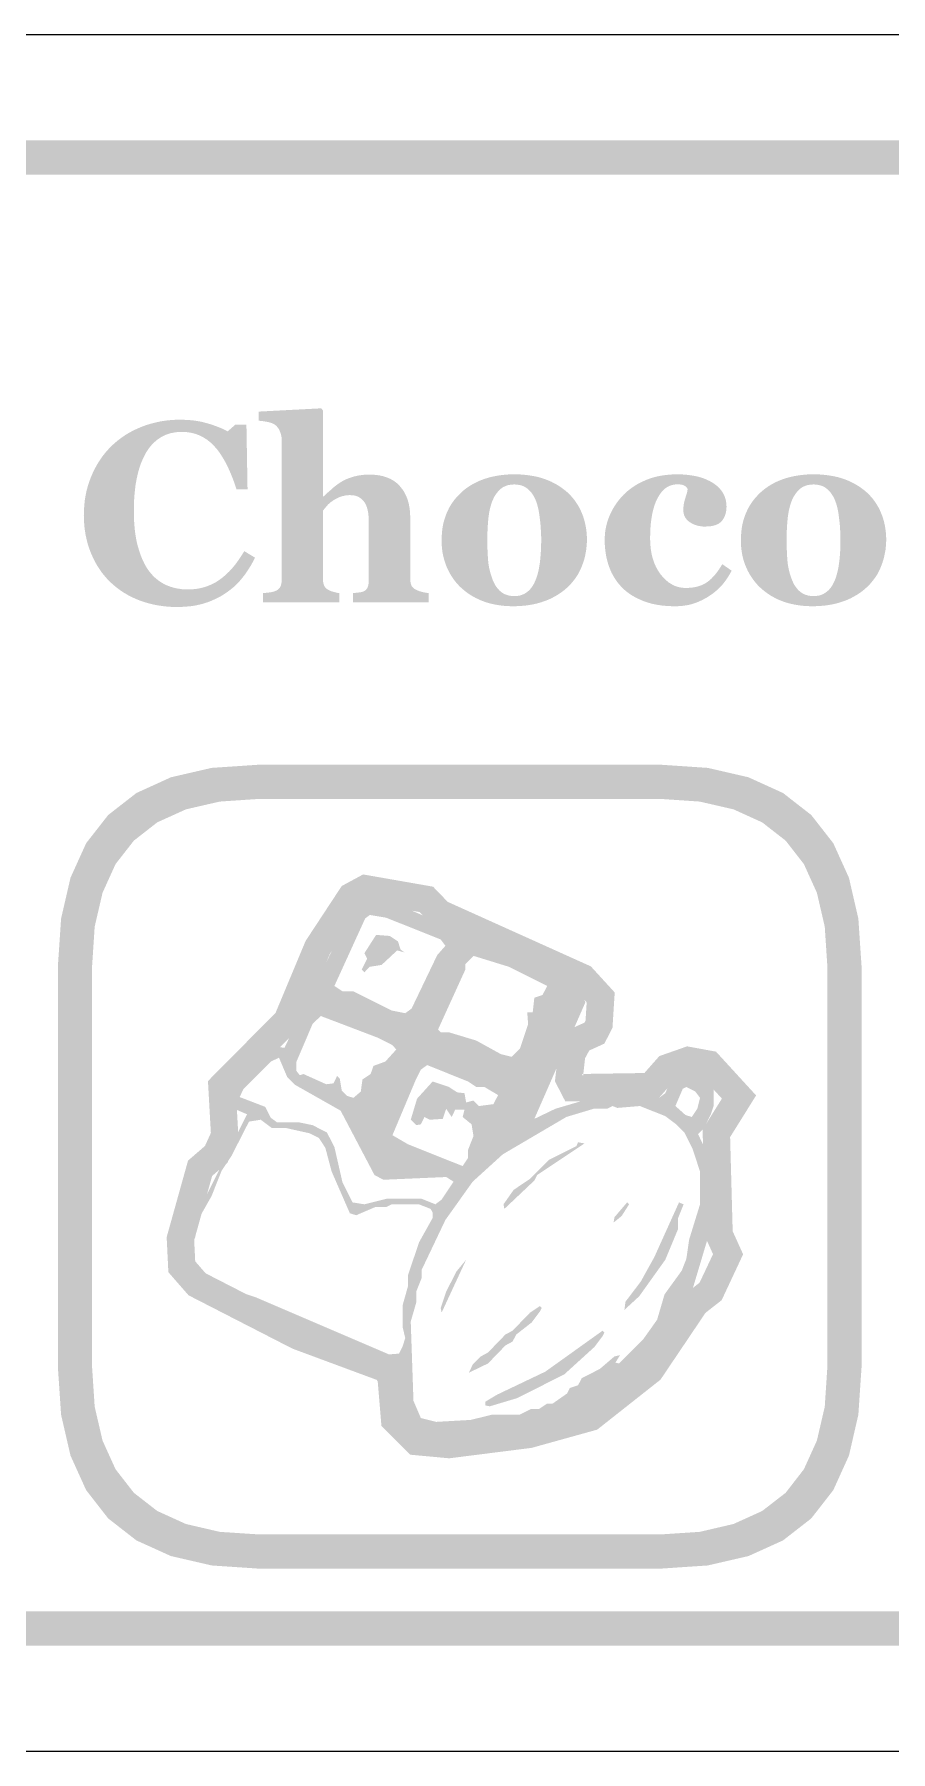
# Model space of a CAD drawing. Header units: millimetres. Extents: x 6 to 294, y 109 to 451.
# Drawn here: x 169.02 to 179.04, y 268.86 to 288.94 of the extents above; entities that cross this region are included whole.
import ezdxf

# ---------------------------------------------------------------- set-up
doc = ezdxf.new("R2010")
doc.units = ezdxf.units.MM
doc.layers.add('CUT', color=1, linetype='Continuous')
doc.layers.add('RASTER', color=7, linetype='Continuous')

msp = doc.modelspace()

# ---------------------------------------------------------------- hatches: boundary and pattern name
at = {"layer": 'RASTER'}
h = msp.add_hatch(color=7, dxfattribs=at)
h.paths.add_polyline_path([(143.2, 285.501), (143.234, 286.016), (143.337, 286.463), (143.509, 286.841), (143.75, 287.151), (144.059, 287.391), (144.438, 287.563), (144.884, 287.666), (145.4, 287.701), (202.6, 287.701), (203.116, 287.666), (203.563, 287.563), (203.941, 287.391), (204.25, 287.151), (204.491, 286.841), (204.663, 286.463), (204.766, 286.016), (204.8, 285.501), (204.8, 272.301), (204.766, 271.785), (204.663, 271.338), (204.491, 270.96), (204.25, 270.651), (203.941, 270.41), (203.563, 270.238), (203.116, 270.135), (202.6, 270.101), (145.4, 270.101), (144.884, 270.135), (144.438, 270.238), (144.059, 270.41), (143.75, 270.651), (143.509, 270.96), (143.337, 271.338), (143.234, 271.785), (143.2, 272.301)])
h.paths.add_polyline_path([(143.6, 285.501), (143.6, 272.301), (143.628, 271.879), (143.712, 271.513), (143.853, 271.204), (144.05, 270.951), (144.303, 270.754), (144.613, 270.613), (144.978, 270.529), (145.4, 270.501), (202.6, 270.501), (203.022, 270.529), (203.388, 270.613), (203.697, 270.754), (203.95, 270.951), (204.147, 271.204), (204.288, 271.513), (204.372, 271.879), (204.4, 272.301), (204.4, 285.501), (204.372, 285.923), (204.288, 286.288), (204.147, 286.598), (203.95, 286.851), (203.697, 287.048), (203.388, 287.188), (203.022, 287.273), (202.6, 287.301), (145.4, 287.301), (144.978, 287.273), (144.613, 287.188), (144.303, 287.048), (144.05, 286.851), (143.853, 286.598), (143.712, 286.288), (143.628, 285.923), (143.6, 285.501)], flags=0)
for points in [[(173.635, 282.301), (172.753, 282.301), (172.753, 282.408), (172.76, 282.408), (172.768, 282.409), (172.776, 282.41), (172.785, 282.411), (172.793, 282.412), (172.802, 282.413), (172.812, 282.414), (172.822, 282.415), (172.831, 282.416), (172.84, 282.418), (172.848, 282.419), (172.856, 282.421), (172.863, 282.423), (172.869, 282.425), (172.875, 282.427), (172.88, 282.43), (172.888, 282.434), (172.894, 282.439), (172.901, 282.444), (172.906, 282.449), (172.911, 282.456), (172.916, 282.462), (172.92, 282.469), (172.923, 282.477), (172.926, 282.485), (172.929, 282.494), (172.931, 282.504), (172.933, 282.515), (172.934, 282.526), (172.935, 282.539), (172.936, 282.553), (172.936, 282.567), (172.936, 283.253), (172.935, 283.289), (172.932, 283.324), (172.928, 283.355), (172.922, 283.385), (172.914, 283.412), (172.904, 283.436), (172.893, 283.459), (172.879, 283.479), (172.865, 283.496), (172.848, 283.511), (172.83, 283.524), (172.811, 283.535), (172.79, 283.543), (172.768, 283.549), (172.744, 283.552), (172.719, 283.553), (172.704, 283.553), (172.69, 283.552), (172.676, 283.551), (172.662, 283.549), (172.649, 283.546), (172.636, 283.543), (172.623, 283.54), (172.61, 283.536), (172.597, 283.531), (172.585, 283.526), (172.572, 283.52), (172.56, 283.514), (172.548, 283.507), (172.535, 283.5), (172.523, 283.493), (172.511, 283.484), (172.501, 283.477), (172.491, 283.47), (172.481, 283.462), (172.473, 283.455), (172.464, 283.447), (172.457, 283.44), (172.45, 283.432), (172.443, 283.424), (172.437, 283.417), (172.431, 283.409), (172.425, 283.402), (172.419, 283.395), (172.414, 283.389), (172.409, 283.382), (172.404, 283.376), (172.4, 283.37), (172.4, 282.584), (172.4, 282.57), (172.4, 282.558), (172.402, 282.546), (172.403, 282.535), (172.405, 282.525), (172.407, 282.515), (172.41, 282.506), (172.413, 282.498), (172.417, 282.49), (172.421, 282.483), (172.426, 282.476), (172.432, 282.469), (172.438, 282.463), (172.446, 282.457), (172.454, 282.451), (172.463, 282.446), (172.468, 282.443), (172.475, 282.439), (172.481, 282.436), (172.488, 282.433), (172.496, 282.43), (172.503, 282.428), (172.512, 282.425), (172.521, 282.422), (172.529, 282.42), (172.538, 282.418), (172.547, 282.416), (172.556, 282.414), (172.565, 282.412), (172.573, 282.41), (172.582, 282.409), (172.59, 282.408), (172.59, 282.301), (171.699, 282.301), (171.699, 282.408), (171.709, 282.408), (171.718, 282.409), (171.728, 282.41), (171.737, 282.411), (171.746, 282.412), (171.755, 282.413), (171.764, 282.414), (171.773, 282.415), (171.782, 282.416), (171.791, 282.418), (171.799, 282.419), (171.807, 282.421), (171.815, 282.423), (171.823, 282.425), (171.83, 282.427), (171.837, 282.43), (171.848, 282.434), (171.859, 282.439), (171.868, 282.445), (171.877, 282.451), (171.884, 282.458), (171.891, 282.465), (171.896, 282.472), (171.901, 282.48), (171.905, 282.489), (171.908, 282.498), (171.911, 282.508), (171.914, 282.519), (171.915, 282.53), (171.917, 282.542), (171.917, 282.554), (171.918, 282.567), (171.918, 284.201), (171.917, 284.213), (171.916, 284.225), (171.915, 284.237), (171.912, 284.249), (171.909, 284.262), (171.905, 284.274), (171.901, 284.287), (171.896, 284.3), (171.89, 284.313), (171.884, 284.325), (171.877, 284.336), (171.869, 284.346), (171.861, 284.356), (171.853, 284.365), (171.844, 284.372), (171.834, 284.379), (171.826, 284.384), (171.818, 284.388), (171.809, 284.393), (171.798, 284.396), (171.787, 284.4), (171.775, 284.403), (171.763, 284.407), (171.749, 284.409), (171.736, 284.412), (171.722, 284.414), (171.709, 284.417), (171.697, 284.418), (171.684, 284.42), (171.672, 284.421), (171.661, 284.422), (171.65, 284.423), (171.65, 284.53), (172.378, 284.568), (172.4, 284.545), (172.4, 283.537), (172.406, 283.537), (172.419, 283.549), (172.433, 283.561), (172.446, 283.573), (172.458, 283.585), (172.471, 283.596), (172.483, 283.606), (172.495, 283.617), (172.506, 283.627), (172.517, 283.637), (172.529, 283.647), (172.542, 283.658), (172.555, 283.668), (172.569, 283.678), (172.584, 283.688), (172.599, 283.698), (172.615, 283.709), (172.629, 283.717), (172.644, 283.725), (172.66, 283.733), (172.677, 283.741), (172.696, 283.748), (172.715, 283.755), (172.735, 283.762), (172.756, 283.769), (172.778, 283.774), (172.801, 283.779), (172.824, 283.784), (172.847, 283.787), (172.871, 283.79), (172.895, 283.792), (172.92, 283.793), (172.945, 283.793), (173.002, 283.791), (173.056, 283.785), (173.106, 283.774), (173.152, 283.759), (173.195, 283.74), (173.234, 283.717), (173.27, 283.689), (173.301, 283.657), (173.329, 283.622), (173.354, 283.584), (173.374, 283.543), (173.391, 283.499), (173.404, 283.453), (173.413, 283.404), (173.419, 283.353), (173.421, 283.298), (173.421, 282.581), (173.421, 282.567), (173.422, 282.555), (173.423, 282.543), (173.425, 282.532), (173.427, 282.521), (173.43, 282.512), (173.433, 282.503), (173.437, 282.494), (173.441, 282.486), (173.447, 282.479), (173.453, 282.472), (173.46, 282.465), (173.468, 282.459), (173.477, 282.453), (173.486, 282.448), (173.497, 282.443), (173.504, 282.44), (173.51, 282.437), (173.517, 282.435), (173.525, 282.432), (173.532, 282.429), (173.54, 282.427), (173.547, 282.425), (173.555, 282.422), (173.564, 282.42), (173.572, 282.418), (173.582, 282.416), (173.591, 282.414), (173.601, 282.413), (173.612, 282.411), (173.623, 282.409), (173.635, 282.408)], [(170.69, 282.245), (170.634, 282.246), (170.578, 282.25), (170.523, 282.256), (170.469, 282.264), (170.416, 282.274), (170.364, 282.287), (170.313, 282.302), (170.262, 282.319), (170.213, 282.339), (170.166, 282.36), (170.12, 282.384), (170.076, 282.41), (170.033, 282.438), (169.992, 282.468), (169.953, 282.5), (169.915, 282.534), (169.88, 282.569), (169.847, 282.607), (169.815, 282.646), (169.786, 282.688), (169.758, 282.731), (169.732, 282.777), (169.709, 282.825), (169.687, 282.874), (169.667, 282.926), (169.65, 282.978), (169.636, 283.032), (169.624, 283.087), (169.615, 283.144), (169.608, 283.201), (169.605, 283.26), (169.603, 283.32), (169.605, 283.38), (169.609, 283.439), (169.615, 283.497), (169.624, 283.553), (169.636, 283.608), (169.651, 283.663), (169.668, 283.716), (169.688, 283.768), (169.71, 283.818), (169.734, 283.867), (169.76, 283.914), (169.789, 283.96), (169.819, 284.004), (169.852, 284.046), (169.887, 284.086), (169.924, 284.125), (169.962, 284.16), (170.003, 284.194), (170.045, 284.226), (170.089, 284.256), (170.134, 284.283), (170.182, 284.309), (170.232, 284.332), (170.283, 284.354), (170.336, 284.373), (170.39, 284.389), (170.444, 284.403), (170.5, 284.415), (170.556, 284.424), (170.614, 284.43), (170.672, 284.434), (170.731, 284.435), (170.774, 284.434), (170.816, 284.432), (170.857, 284.429), (170.896, 284.425), (170.935, 284.419), (170.973, 284.412), (171.01, 284.403), (171.046, 284.393), (171.081, 284.383), (171.114, 284.372), (171.147, 284.36), (171.177, 284.349), (171.207, 284.337), (171.235, 284.325), (171.261, 284.312), (171.286, 284.299), (171.377, 284.379), (171.505, 284.379), (171.518, 283.621), (171.389, 283.621), (171.361, 283.705), (171.331, 283.783), (171.3, 283.855), (171.268, 283.922), (171.234, 283.982), (171.199, 284.038), (171.163, 284.087), (171.125, 284.13), (171.086, 284.168), (171.044, 284.202), (171, 284.229), (170.955, 284.252), (170.907, 284.27), (170.857, 284.283), (170.804, 284.29), (170.75, 284.293), (170.683, 284.289), (170.621, 284.278), (170.562, 284.259), (170.508, 284.232), (170.458, 284.198), (170.411, 284.157), (170.369, 284.107), (170.331, 284.051), (170.298, 283.987), (170.268, 283.917), (170.244, 283.841), (170.224, 283.759), (170.208, 283.671), (170.197, 283.577), (170.19, 283.477), (170.188, 283.37), (170.189, 283.309), (170.191, 283.251), (170.195, 283.195), (170.2, 283.141), (170.207, 283.089), (170.215, 283.04), (170.225, 282.992), (170.237, 282.948), (170.25, 282.905), (170.263, 282.864), (170.278, 282.826), (170.293, 282.79), (170.31, 282.755), (170.327, 282.723), (170.346, 282.693), (170.365, 282.666), (170.387, 282.639), (170.409, 282.614), (170.433, 282.59), (170.458, 282.569), (170.483, 282.55), (170.51, 282.532), (170.537, 282.516), (170.566, 282.502), (170.595, 282.49), (170.625, 282.479), (170.656, 282.471), (170.688, 282.463), (170.72, 282.458), (170.753, 282.453), (170.787, 282.451), (170.822, 282.45), (170.873, 282.452), (170.922, 282.457), (170.97, 282.466), (171.016, 282.478), (171.061, 282.494), (171.105, 282.513), (171.147, 282.535), (171.188, 282.562), (171.227, 282.591), (171.266, 282.624), (171.304, 282.661), (171.341, 282.701), (171.377, 282.745), (171.412, 282.793), (171.446, 282.844), (171.48, 282.898), (171.606, 282.822), (171.59, 282.79), (171.573, 282.76), (171.556, 282.729), (171.538, 282.7), (171.52, 282.672), (171.501, 282.644), (171.482, 282.617), (171.462, 282.592), (171.442, 282.567), (171.42, 282.542), (171.398, 282.519), (171.375, 282.497), (171.352, 282.475), (171.327, 282.455), (171.302, 282.435), (171.276, 282.417), (171.247, 282.397), (171.217, 282.378), (171.186, 282.361), (171.154, 282.345), (171.122, 282.33), (171.089, 282.315), (171.055, 282.302), (171.021, 282.291), (170.985, 282.28), (170.947, 282.271), (170.908, 282.263), (170.868, 282.256), (170.826, 282.252), (170.782, 282.248), (170.737, 282.246), (170.69, 282.245)], [(176.513, 282.254), (176.463, 282.255), (176.414, 282.258), (176.367, 282.262), (176.321, 282.269), (176.277, 282.277), (176.234, 282.287), (176.193, 282.299), (176.153, 282.313), (176.115, 282.329), (176.079, 282.346), (176.044, 282.364), (176.011, 282.383), (175.98, 282.404), (175.95, 282.427), (175.922, 282.45), (175.896, 282.475), (175.872, 282.502), (175.849, 282.529), (175.828, 282.558), (175.808, 282.589), (175.79, 282.62), (175.773, 282.653), (175.759, 282.686), (175.745, 282.721), (175.734, 282.757), (175.724, 282.794), (175.715, 282.831), (175.708, 282.87), (175.703, 282.909), (175.699, 282.948), (175.696, 282.989), (175.696, 283.03), (175.697, 283.068), (175.699, 283.106), (175.704, 283.142), (175.711, 283.179), (175.719, 283.215), (175.73, 283.251), (175.742, 283.286), (175.756, 283.32), (175.772, 283.354), (175.789, 283.387), (175.808, 283.419), (175.828, 283.45), (175.849, 283.479), (175.872, 283.508), (175.896, 283.535), (175.921, 283.562), (175.949, 283.588), (175.978, 283.613), (176.009, 283.636), (176.041, 283.658), (176.075, 283.679), (176.111, 283.698), (176.148, 283.716), (176.187, 283.733), (176.227, 283.748), (176.269, 283.761), (176.311, 283.772), (176.354, 283.78), (176.399, 283.787), (176.444, 283.792), (176.49, 283.795), (176.538, 283.796), (176.603, 283.795), (176.666, 283.79), (176.724, 283.782), (176.779, 283.771), (176.831, 283.757), (176.879, 283.739), (176.923, 283.718), (176.964, 283.695), (177.001, 283.668), (177.033, 283.639), (177.06, 283.608), (177.082, 283.575), (177.099, 283.54), (177.111, 283.502), (177.118, 283.462), (177.121, 283.42), (177.12, 283.394), (177.117, 283.37), (177.113, 283.347), (177.107, 283.325), (177.099, 283.304), (177.09, 283.285), (177.078, 283.267), (177.065, 283.25), (177.05, 283.235), (177.032, 283.222), (177.012, 283.211), (176.989, 283.202), (176.964, 283.195), (176.936, 283.19), (176.906, 283.187), (176.873, 283.186), (176.846, 283.186), (176.821, 283.189), (176.796, 283.193), (176.772, 283.199), (176.75, 283.206), (176.729, 283.215), (176.709, 283.226), (176.689, 283.238), (176.672, 283.252), (176.657, 283.267), (176.644, 283.282), (176.634, 283.299), (176.626, 283.317), (176.62, 283.336), (176.617, 283.355), (176.615, 283.376), (176.616, 283.394), (176.617, 283.412), (176.619, 283.43), (176.621, 283.447), (176.625, 283.465), (176.629, 283.483), (176.633, 283.5), (176.639, 283.518), (176.644, 283.535), (176.649, 283.551), (176.654, 283.566), (176.658, 283.58), (176.661, 283.593), (176.663, 283.605), (176.665, 283.615), (176.667, 283.625), (176.663, 283.631), (176.658, 283.637), (176.653, 283.643), (176.648, 283.648), (176.643, 283.653), (176.638, 283.658), (176.632, 283.662), (176.626, 283.665), (176.619, 283.669), (176.612, 283.671), (176.603, 283.674), (176.594, 283.676), (176.584, 283.677), (176.573, 283.678), (176.561, 283.679), (176.548, 283.679), (176.532, 283.679), (176.516, 283.677), (176.5, 283.675), (176.485, 283.672), (176.47, 283.667), (176.456, 283.662), (176.442, 283.656), (176.428, 283.648), (176.415, 283.64), (176.401, 283.63), (176.388, 283.619), (176.376, 283.606), (176.363, 283.592), (176.351, 283.576), (176.339, 283.559), (176.327, 283.54), (176.316, 283.521), (176.305, 283.5), (176.295, 283.478), (176.286, 283.454), (176.277, 283.429), (176.269, 283.402), (176.261, 283.374), (176.254, 283.344), (176.248, 283.312), (176.243, 283.279), (176.238, 283.244), (176.234, 283.208), (176.231, 283.17), (176.229, 283.131), (176.228, 283.09), (176.227, 283.048), (176.229, 282.984), (176.235, 282.924), (176.244, 282.867), (176.258, 282.812), (176.275, 282.761), (176.296, 282.714), (176.321, 282.669), (176.35, 282.627), (176.381, 282.59), (176.414, 282.558), (176.448, 282.53), (176.484, 282.508), (176.521, 282.49), (176.56, 282.478), (176.6, 282.47), (176.642, 282.468), (176.681, 282.469), (176.719, 282.472), (176.754, 282.478), (176.788, 282.486), (176.819, 282.496), (176.848, 282.509), (176.875, 282.523), (176.9, 282.54), (176.924, 282.559), (176.947, 282.58), (176.969, 282.603), (176.991, 282.628), (177.012, 282.655), (177.032, 282.683), (177.052, 282.714), (177.071, 282.746), (177.181, 282.67), (177.169, 282.648), (177.157, 282.626), (177.144, 282.605), (177.131, 282.584), (177.117, 282.564), (177.103, 282.545), (177.088, 282.525), (177.073, 282.507), (177.056, 282.488), (177.039, 282.471), (177.022, 282.453), (177.003, 282.437), (176.984, 282.421), (176.964, 282.405), (176.943, 282.39), (176.922, 282.376), (176.899, 282.361), (176.875, 282.347), (176.852, 282.335), (176.829, 282.323), (176.805, 282.312), (176.782, 282.302), (176.758, 282.293), (176.734, 282.285), (176.71, 282.277), (176.685, 282.271), (176.658, 282.266), (176.631, 282.262), (176.603, 282.258), (176.574, 282.256), (176.544, 282.254), (176.513, 282.254)]]:
    msp.add_hatch(color=7, dxfattribs=at).paths.add_polyline_path(points)
h = msp.add_hatch(color=7, dxfattribs=at)
h.paths.add_polyline_path([(175.265, 283.581), (175.291, 283.555), (175.316, 283.528), (175.339, 283.5), (175.36, 283.47), (175.38, 283.439), (175.399, 283.407), (175.415, 283.374), (175.43, 283.339), (175.444, 283.304), (175.455, 283.268), (175.465, 283.231), (175.473, 283.193), (175.48, 283.154), (175.484, 283.115), (175.487, 283.075), (175.488, 283.035), (175.487, 282.994), (175.484, 282.955), (175.48, 282.915), (175.473, 282.877), (175.466, 282.839), (175.456, 282.801), (175.444, 282.764), (175.431, 282.728), (175.416, 282.692), (175.4, 282.658), (175.382, 282.625), (175.362, 282.594), (175.34, 282.564), (175.317, 282.535), (175.293, 282.507), (175.266, 282.481), (175.237, 282.454), (175.206, 282.429), (175.173, 282.406), (175.139, 282.384), (175.104, 282.364), (175.068, 282.345), (175.03, 282.328), (174.99, 282.313), (174.949, 282.299), (174.907, 282.287), (174.863, 282.277), (174.818, 282.269), (174.772, 282.262), (174.724, 282.258), (174.674, 282.255), (174.623, 282.254), (174.579, 282.255), (174.536, 282.257), (174.493, 282.261), (174.452, 282.267), (174.411, 282.274), (174.371, 282.283), (174.332, 282.293), (174.294, 282.305), (174.257, 282.319), (174.222, 282.334), (174.187, 282.351), (174.153, 282.369), (174.12, 282.389), (174.089, 282.411), (174.058, 282.434), (174.029, 282.459), (174.001, 282.484), (173.976, 282.511), (173.952, 282.539), (173.929, 282.569), (173.908, 282.6), (173.888, 282.632), (173.87, 282.666), (173.853, 282.701), (173.838, 282.738), (173.825, 282.776), (173.814, 282.814), (173.804, 282.854), (173.797, 282.895), (173.792, 282.937), (173.789, 282.98), (173.788, 283.024), (173.789, 283.068), (173.792, 283.11), (173.796, 283.151), (173.802, 283.191), (173.81, 283.229), (173.82, 283.266), (173.832, 283.302), (173.845, 283.337), (173.86, 283.371), (173.876, 283.404), (173.895, 283.436), (173.915, 283.467), (173.937, 283.497), (173.961, 283.526), (173.987, 283.554), (174.014, 283.581), (174.042, 283.606), (174.071, 283.629), (174.102, 283.651), (174.135, 283.672), (174.169, 283.691), (174.205, 283.709), (174.242, 283.725), (174.281, 283.74), (174.322, 283.753), (174.363, 283.765), (174.406, 283.774), (174.45, 283.782), (174.495, 283.788), (174.541, 283.793), (174.588, 283.796), (174.636, 283.796), (174.687, 283.796), (174.736, 283.793), (174.783, 283.788), (174.829, 283.782), (174.874, 283.774), (174.916, 283.765), (174.958, 283.753), (174.998, 283.74), (175.036, 283.725), (175.073, 283.709), (175.108, 283.691), (175.142, 283.672), (175.175, 283.651), (175.206, 283.629), (175.236, 283.606), (175.265, 283.581)])
h.paths.add_polyline_path([(174.89, 282.566), (174.898, 282.587), (174.905, 282.609), (174.912, 282.632), (174.918, 282.657), (174.924, 282.682), (174.929, 282.709), (174.933, 282.736), (174.938, 282.765), (174.941, 282.795), (174.944, 282.826), (174.947, 282.858), (174.949, 282.892), (174.951, 282.927), (174.952, 282.962), (174.953, 282.999), (174.953, 283.038), (174.953, 283.064), (174.952, 283.091), (174.951, 283.119), (174.949, 283.147), (174.947, 283.177), (174.945, 283.208), (174.942, 283.239), (174.938, 283.272), (174.934, 283.304), (174.93, 283.334), (174.925, 283.363), (174.92, 283.39), (174.914, 283.415), (174.908, 283.438), (174.901, 283.46), (174.894, 283.48), (174.885, 283.502), (174.875, 283.524), (174.864, 283.544), (174.852, 283.562), (174.84, 283.58), (174.826, 283.596), (174.812, 283.611), (174.797, 283.625), (174.781, 283.637), (174.764, 283.648), (174.746, 283.657), (174.726, 283.665), (174.706, 283.67), (174.685, 283.674), (174.663, 283.677), (174.639, 283.678), (174.614, 283.677), (174.59, 283.674), (174.567, 283.67), (174.546, 283.663), (174.526, 283.655), (174.507, 283.646), (174.489, 283.634), (174.473, 283.621), (174.458, 283.606), (174.444, 283.59), (174.43, 283.573), (174.418, 283.555), (174.406, 283.536), (174.396, 283.516), (174.386, 283.495), (174.377, 283.473), (174.37, 283.451), (174.363, 283.429), (174.357, 283.406), (174.351, 283.382), (174.346, 283.357), (174.342, 283.331), (174.338, 283.305), (174.335, 283.277), (174.332, 283.249), (174.33, 283.22), (174.328, 283.192), (174.326, 283.163), (174.325, 283.133), (174.324, 283.104), (174.323, 283.074), (174.323, 283.043), (174.323, 283.004), (174.324, 282.967), (174.324, 282.931), (174.326, 282.898), (174.327, 282.865), (174.329, 282.835), (174.331, 282.806), (174.333, 282.779), (174.336, 282.753), (174.34, 282.727), (174.345, 282.7), (174.351, 282.674), (174.358, 282.648), (174.365, 282.622), (174.374, 282.595), (174.383, 282.569), (174.392, 282.547), (174.402, 282.526), (174.412, 282.506), (174.424, 282.488), (174.437, 282.47), (174.45, 282.454), (174.464, 282.439), (174.48, 282.425), (174.496, 282.413), (174.513, 282.402), (174.532, 282.393), (174.551, 282.386), (174.572, 282.38), (174.593, 282.376), (174.616, 282.373), (174.639, 282.373), (174.661, 282.373), (174.682, 282.376), (174.702, 282.379), (174.721, 282.385), (174.74, 282.392), (174.757, 282.4), (174.774, 282.41), (174.79, 282.422), (174.806, 282.435), (174.82, 282.449), (174.834, 282.465), (174.847, 282.482), (174.859, 282.501), (174.87, 282.521), (174.88, 282.543), (174.89, 282.566)], flags=0)
h = msp.add_hatch(color=7, dxfattribs=at)
h.paths.add_polyline_path([(178.766, 283.581), (178.792, 283.555), (178.817, 283.528), (178.84, 283.5), (178.861, 283.47), (178.881, 283.439), (178.9, 283.407), (178.916, 283.374), (178.931, 283.339), (178.945, 283.304), (178.956, 283.268), (178.966, 283.231), (178.974, 283.193), (178.98, 283.154), (178.985, 283.115), (178.988, 283.075), (178.989, 283.035), (178.988, 282.994), (178.985, 282.955), (178.981, 282.915), (178.974, 282.877), (178.966, 282.839), (178.957, 282.801), (178.945, 282.764), (178.932, 282.728), (178.917, 282.692), (178.901, 282.658), (178.883, 282.625), (178.863, 282.594), (178.841, 282.564), (178.818, 282.535), (178.794, 282.507), (178.767, 282.481), (178.738, 282.454), (178.707, 282.429), (178.674, 282.406), (178.64, 282.384), (178.605, 282.364), (178.569, 282.345), (178.531, 282.328), (178.491, 282.313), (178.45, 282.299), (178.408, 282.287), (178.364, 282.277), (178.319, 282.269), (178.273, 282.262), (178.225, 282.258), (178.175, 282.255), (178.124, 282.254), (178.08, 282.255), (178.037, 282.257), (177.994, 282.261), (177.953, 282.267), (177.912, 282.274), (177.872, 282.283), (177.833, 282.293), (177.795, 282.305), (177.758, 282.319), (177.722, 282.334), (177.688, 282.351), (177.654, 282.369), (177.621, 282.389), (177.59, 282.411), (177.559, 282.434), (177.53, 282.459), (177.502, 282.484), (177.477, 282.511), (177.453, 282.539), (177.43, 282.569), (177.409, 282.6), (177.389, 282.632), (177.371, 282.666), (177.354, 282.701), (177.339, 282.738), (177.326, 282.776), (177.314, 282.814), (177.305, 282.854), (177.298, 282.895), (177.293, 282.937), (177.29, 282.98), (177.289, 283.024), (177.29, 283.068), (177.293, 283.11), (177.297, 283.151), (177.303, 283.191), (177.311, 283.229), (177.321, 283.266), (177.332, 283.302), (177.346, 283.337), (177.361, 283.371), (177.377, 283.404), (177.396, 283.436), (177.416, 283.467), (177.438, 283.497), (177.462, 283.526), (177.488, 283.554), (177.515, 283.581), (177.543, 283.606), (177.572, 283.629), (177.603, 283.651), (177.636, 283.672), (177.67, 283.691), (177.706, 283.709), (177.743, 283.725), (177.782, 283.74), (177.823, 283.753), (177.864, 283.765), (177.907, 283.774), (177.951, 283.782), (177.995, 283.788), (178.042, 283.793), (178.089, 283.796), (178.137, 283.796), (178.188, 283.796), (178.237, 283.793), (178.284, 283.788), (178.33, 283.782), (178.375, 283.774), (178.417, 283.765), (178.459, 283.753), (178.499, 283.74), (178.537, 283.725), (178.574, 283.709), (178.609, 283.691), (178.643, 283.672), (178.676, 283.651), (178.707, 283.629), (178.737, 283.606), (178.766, 283.581)])
h.paths.add_polyline_path([(178.391, 282.566), (178.399, 282.587), (178.406, 282.609), (178.413, 282.632), (178.419, 282.657), (178.425, 282.682), (178.43, 282.709), (178.434, 282.736), (178.438, 282.765), (178.442, 282.795), (178.445, 282.826), (178.448, 282.858), (178.45, 282.892), (178.452, 282.927), (178.453, 282.962), (178.454, 282.999), (178.454, 283.038), (178.454, 283.064), (178.453, 283.091), (178.452, 283.119), (178.45, 283.147), (178.448, 283.177), (178.446, 283.208), (178.443, 283.239), (178.439, 283.272), (178.435, 283.304), (178.431, 283.334), (178.426, 283.363), (178.421, 283.39), (178.415, 283.415), (178.409, 283.438), (178.402, 283.46), (178.395, 283.48), (178.386, 283.502), (178.376, 283.524), (178.365, 283.544), (178.353, 283.562), (178.341, 283.58), (178.327, 283.596), (178.313, 283.611), (178.298, 283.625), (178.282, 283.637), (178.265, 283.648), (178.247, 283.657), (178.227, 283.665), (178.207, 283.67), (178.186, 283.674), (178.164, 283.677), (178.14, 283.678), (178.115, 283.677), (178.091, 283.674), (178.068, 283.67), (178.047, 283.663), (178.027, 283.655), (178.008, 283.646), (177.99, 283.634), (177.974, 283.621), (177.959, 283.606), (177.945, 283.59), (177.931, 283.573), (177.919, 283.555), (177.907, 283.536), (177.897, 283.516), (177.887, 283.495), (177.878, 283.473), (177.871, 283.451), (177.864, 283.429), (177.858, 283.406), (177.852, 283.382), (177.847, 283.357), (177.843, 283.331), (177.839, 283.305), (177.836, 283.277), (177.833, 283.249), (177.831, 283.22), (177.829, 283.192), (177.827, 283.163), (177.826, 283.133), (177.825, 283.104), (177.824, 283.074), (177.824, 283.043), (177.824, 283.004), (177.825, 282.967), (177.825, 282.931), (177.827, 282.898), (177.828, 282.865), (177.83, 282.835), (177.832, 282.806), (177.834, 282.779), (177.837, 282.753), (177.841, 282.727), (177.846, 282.7), (177.852, 282.674), (177.858, 282.648), (177.866, 282.622), (177.875, 282.595), (177.884, 282.569), (177.893, 282.547), (177.903, 282.526), (177.913, 282.506), (177.925, 282.488), (177.938, 282.47), (177.951, 282.454), (177.965, 282.439), (177.981, 282.425), (177.997, 282.413), (178.014, 282.402), (178.033, 282.393), (178.052, 282.386), (178.073, 282.38), (178.094, 282.376), (178.117, 282.373), (178.14, 282.373), (178.162, 282.373), (178.183, 282.376), (178.203, 282.379), (178.222, 282.385), (178.241, 282.392), (178.258, 282.4), (178.275, 282.41), (178.291, 282.422), (178.307, 282.435), (178.321, 282.449), (178.335, 282.465), (178.348, 282.482), (178.36, 282.501), (178.371, 282.521), (178.381, 282.543), (178.391, 282.566)], flags=0)
h = msp.add_hatch(color=7, dxfattribs=at)
h.paths.add_polyline_path([(169.3, 278.051), (169.337, 278.602), (169.447, 279.079), (169.63, 279.483), (169.888, 279.813), (170.218, 280.07), (170.622, 280.254), (171.099, 280.364), (171.65, 280.401), (176.35, 280.401), (176.901, 280.364), (177.378, 280.254), (177.782, 280.07), (178.112, 279.813), (178.37, 279.483), (178.553, 279.079), (178.663, 278.602), (178.7, 278.051), (178.7, 273.351), (178.663, 272.8), (178.553, 272.323), (178.37, 271.919), (178.112, 271.588), (177.782, 271.331), (177.378, 271.148), (176.901, 271.038), (176.35, 271.001), (171.65, 271.001), (171.099, 271.038), (170.622, 271.148), (170.218, 271.331), (169.888, 271.588), (169.63, 271.919), (169.447, 272.323), (169.337, 272.8), (169.3, 273.351)])
h.paths.add_polyline_path([(169.7, 278.051), (169.7, 273.351), (169.73, 272.894), (169.822, 272.498), (169.974, 272.163), (170.188, 271.888), (170.462, 271.675), (170.797, 271.523), (171.193, 271.431), (171.65, 271.401), (176.35, 271.401), (176.807, 271.431), (177.203, 271.523), (177.538, 271.675), (177.813, 271.888), (178.026, 272.163), (178.178, 272.498), (178.27, 272.894), (178.3, 273.351), (178.3, 278.051), (178.27, 278.508), (178.178, 278.904), (178.026, 279.239), (177.813, 279.513), (177.538, 279.727), (177.203, 279.879), (176.807, 279.97), (176.35, 280.001), (171.65, 280.001), (171.193, 279.97), (170.797, 279.879), (170.462, 279.727), (170.188, 279.513), (169.974, 279.239), (169.822, 278.904), (169.73, 278.508), (169.7, 278.051)], flags=0)
h = msp.add_hatch(color=7, dxfattribs=at)
h.paths.add_polyline_path([(172.87, 279.118), (173.688, 278.975), (173.86, 278.797), (175.534, 278.043), (175.813, 277.738), (175.787, 277.324), (175.692, 277.14), (175.515, 277.059), (175.466, 276.968), (175.443, 276.76), (175.43, 276.785), (176.16, 276.796), (176.335, 276.994), (176.66, 277.108), (176.998, 277.046), (177.467, 276.534), (177.163, 276.047), (177.193, 274.946), (177.315, 274.676), (177.064, 274.14), (176.875, 273.992), (176.348, 273.21), (175.608, 272.626), (174.841, 272.413), (173.877, 272.291), (173.422, 272.333), (173.084, 272.671), (173.041, 273.189), (173.029, 273.208), (172.044, 273.573), (170.828, 274.197), (170.592, 274.467), (170.572, 274.877), (170.822, 275.772), (171.02, 275.943), (171.089, 276.095), (171.055, 276.702), (171.846, 277.5), (172.197, 278.34), (172.62, 278.983)])
h.paths.add_polyline_path([(172.924, 278.784), (172.843, 278.74), (172.481, 278.189), (172.117, 277.319), (171.382, 276.578), (171.412, 276.035), (171.283, 275.747), (171.104, 275.593), (170.894, 274.841), (170.906, 274.594), (171.028, 274.454), (172.174, 273.866), (173.238, 273.472), (173.353, 273.298), (173.394, 272.814), (173.567, 272.641), (173.871, 272.613), (174.778, 272.728), (175.46, 272.917), (176.111, 273.431), (176.638, 274.213), (176.806, 274.345), (176.963, 274.678), (176.875, 274.873), (176.841, 276.135), (177.067, 276.497), (176.834, 276.751), (176.686, 276.778), (176.52, 276.72), (176.306, 276.478), (175.236, 276.463), (175.114, 276.699), (175.155, 277.065), (175.284, 277.306), (175.459, 277.385), (175.472, 277.411), (175.485, 277.622), (175.342, 277.778), (173.672, 278.53), (173.53, 278.678), (172.924, 278.784)], flags=0)
h = msp.add_hatch(color=7, dxfattribs=at)
h.paths.add_polyline_path([(172.894, 278.858), (173.012, 278.868), (173.332, 278.74), (175.055, 278.006), (175.384, 277.824), (175.47, 277.623), (174.873, 276.26), (175.119, 276.378), (175.661, 276.538), (176.076, 276.57), (176.332, 276.506), (176.405, 276.56), (176.482, 276.739), (176.555, 276.793), (176.747, 276.793), (176.916, 276.707), (176.97, 276.602), (176.97, 276.41), (176.938, 276.314), (176.852, 276.145), (176.788, 276.081), (176.938, 275.772), (176.97, 275.612), (176.97, 275.261), (176.938, 275.197), (176.906, 274.878), (176.715, 274.24), (176.565, 273.943), (176.246, 273.496), (175.894, 273.145), (175.607, 272.953), (175.247, 272.771), (174.927, 272.676), (174.608, 272.644), (174.544, 272.612), (174.353, 272.612), (174.034, 272.548), (173.587, 272.548), (173.418, 272.634), (173.3, 272.835), (173.3, 273.346), (173.277, 273.387), (172.374, 273.761), (171.458, 274.185), (171.512, 274.208), (171.608, 274.176), (173.172, 273.506), (173.29, 273.515), (173.332, 273.601), (173.363, 273.697), (173.332, 273.825), (173.332, 274.08), (173.395, 274.304), (173.395, 274.431), (173.523, 274.814), (173.683, 275.101), (173.683, 275.165), (173.66, 275.207), (173.523, 275.261), (173.204, 275.261), (173.14, 275.229), (173.012, 275.229), (172.789, 275.133), (172.715, 275.156), (172.502, 275.644), (172.428, 275.922), (172.352, 276.037), (172.246, 276.091), (171.959, 276.155), (171.799, 276.155), (171.672, 276.25), (171.535, 276.228), (171.33, 275.826), (171.215, 275.654), (171.097, 275.357), (170.97, 275.133), (170.906, 274.974), (170.906, 274.878), (170.842, 274.75), (170.842, 274.655), (170.896, 274.549), (170.992, 274.454), (171.439, 274.217), (171.321, 274.24), (170.96, 274.422), (170.864, 274.517), (170.81, 274.623), (170.81, 274.814), (170.906, 275.101), (171.512, 276.314), (171.311, 276.4), (171.289, 276.57), (171.426, 276.752), (171.49, 276.784), (171.694, 276.994), (171.873, 277.103), (171.949, 277.09), (172.747, 278.718), (172.811, 278.813)])
h.paths.add_polyline_path([(172.948, 278.644), (172.894, 278.603), (172.534, 277.814), (172.629, 277.751), (172.757, 277.751), (173.204, 277.527), (173.363, 277.495), (173.437, 277.55), (173.737, 278.175), (173.833, 278.284), (173.778, 278.357), (173.14, 278.612)], flags=0)
h.paths.add_polyline_path([(173.022, 278.411), (173.181, 278.399), (173.277, 278.335), (173.309, 278.239), (173.354, 278.207), (173.268, 278.229), (173.086, 278.06), (172.948, 278.038), (172.885, 277.974), (172.853, 278.006), (172.917, 278.134), (172.885, 278.197)], flags=0)
h.paths.add_polyline_path([(174.161, 278.166), (174.066, 278.07), (174.066, 278.006), (173.746, 277.304), (173.778, 277.272), (173.874, 277.272), (174.193, 277.176), (174.481, 277.017), (174.608, 276.985), (174.704, 277.08), (174.8, 277.368), (174.79, 277.505), (174.854, 277.505), (174.873, 277.677), (174.969, 277.709), (175.023, 277.814), (174.576, 278.038)], flags=0)
h.paths.add_polyline_path([(172.374, 277.463), (172.278, 277.368), (172.087, 276.921), (172.087, 276.825), (172.128, 276.771), (172.173, 276.784), (172.438, 276.665), (172.524, 276.675), (172.565, 276.761), (172.597, 276.729), (172.62, 276.592), (172.684, 276.528), (172.757, 276.506), (172.843, 276.579), (172.862, 276.72), (172.958, 276.784), (172.99, 276.879), (173.13, 276.93), (173.258, 277.071), (173.213, 277.122), (173.044, 277.208)], flags=0)
h.paths.add_polyline_path([(171.886, 276.975), (171.79, 276.93), (171.471, 276.611), (171.426, 276.515), (171.726, 276.4), (171.79, 276.273), (171.863, 276.219), (172.119, 276.219), (172.278, 276.187), (172.447, 276.1), (172.534, 275.931), (172.629, 275.516), (172.747, 275.283), (172.885, 275.261), (173.14, 275.325), (173.555, 275.325), (173.715, 275.261), (173.788, 275.315), (173.928, 275.526), (173.842, 275.58), (173.108, 275.548), (173.003, 275.603), (172.607, 276.356), (172.077, 276.656), (171.981, 276.752)], flags=0)
h.paths.add_polyline_path([(173.619, 276.889), (173.545, 276.835), (173.491, 276.729), (173.213, 276.069), (173.395, 275.963), (174.034, 275.708), (174.098, 275.804), (174.098, 275.899), (174.161, 276.059), (174.139, 276.196), (174.034, 276.282), (174.056, 276.369), (173.948, 276.369), (173.906, 276.282), (173.842, 276.378), (173.801, 276.26), (173.651, 276.25), (173.587, 276.282), (173.545, 276.196), (173.491, 276.187), (173.427, 276.25), (173.501, 276.496), (173.683, 276.697), (173.874, 276.633), (173.97, 276.57), (174.056, 276.56), (174.075, 276.452), (174.161, 276.474), (174.225, 276.41), (174.394, 276.432), (174.449, 276.538), (174.289, 276.633), (174.193, 276.633), (174.098, 276.697)], flags=0)
h.paths.add_polyline_path([(176.651, 276.633), (176.609, 276.611), (176.523, 276.41), (176.641, 276.305), (176.715, 276.282), (176.779, 276.378), (176.811, 276.506), (176.756, 276.579)], flags=0)
h.paths.add_polyline_path([(175.789, 276.41), (175.725, 276.378), (175.566, 276.378), (175.247, 276.282), (174.503, 275.845), (174.152, 275.526), (173.833, 275.079), (173.555, 274.495), (173.555, 274.399), (173.491, 274.24), (173.491, 274.112), (173.427, 273.889), (173.459, 272.963), (173.545, 272.762), (173.724, 272.717), (174.129, 272.74), (174.385, 272.803), (174.704, 272.803), (174.832, 272.867), (174.927, 272.867), (175.023, 272.931), (175.087, 272.931), (175.256, 273.049), (175.288, 273.113), (175.384, 273.145), (175.428, 273.228), (175.639, 273.336), (175.811, 273.483), (175.875, 273.496), (175.821, 273.41), (175.863, 273.4), (176.15, 273.688), (176.309, 273.911), (176.396, 274.208), (176.597, 274.485), (176.651, 274.623), (176.683, 274.846), (176.811, 275.261), (176.811, 275.644), (176.724, 275.909), (176.629, 276.1), (176.533, 276.196), (176.405, 276.292), (176.108, 276.41), (175.843, 276.388)], flags=0)
h.paths.add_polyline_path([(175.384, 275.986), (175.46, 275.973), (174.905, 275.603), (174.873, 275.539), (174.522, 275.207), (174.512, 275.261), (174.631, 275.43), (174.822, 275.558), (175.045, 275.781), (175.365, 275.941)], flags=0)
h.paths.add_polyline_path([(175.958, 275.283), (175.981, 275.261), (175.894, 275.124), (175.799, 275.047), (175.811, 275.111)], flags=0)
h.paths.add_polyline_path([(176.565, 275.283), (176.619, 275.261), (176.555, 275.101), (176.555, 274.974), (176.405, 274.613), (176.099, 274.185), (175.926, 274.026), (175.939, 274.122), (176.118, 274.358), (176.277, 274.645)], flags=0)
h.paths.add_polyline_path([(174.075, 274.613), (173.788, 273.994), (173.778, 274.048), (173.842, 274.24), (173.96, 274.473)], flags=0)
h.paths.add_polyline_path([(174.937, 274.071), (174.959, 274.048), (174.937, 274.007), (174.841, 273.879), (174.662, 273.739), (174.618, 273.656), (174.535, 273.611), (174.331, 273.4), (174.107, 273.292), (174.152, 273.387), (174.248, 273.483), (174.331, 273.528), (174.535, 273.739), (174.618, 273.783), (174.822, 273.994)], flags=0)
h.paths.add_polyline_path([(175.671, 273.783), (175.693, 273.761), (175.671, 273.719), (175.575, 273.592), (175.224, 273.273), (174.672, 272.995), (174.353, 272.899), (174.299, 272.909), (174.299, 272.953), (174.439, 273.036), (175.001, 273.304)], flags=0)

# ---------------------------------------------------------------- linework, layer by layer
at = {"layer": 'CUT'}
for points in [[(144.999, 288.941), (203.001, 288.941)], [(203.001, 268.861), (144.999, 268.861)]]:
    msp.add_lwpolyline(points, dxfattribs=at)

doc.saveas('drawing.dxf')
